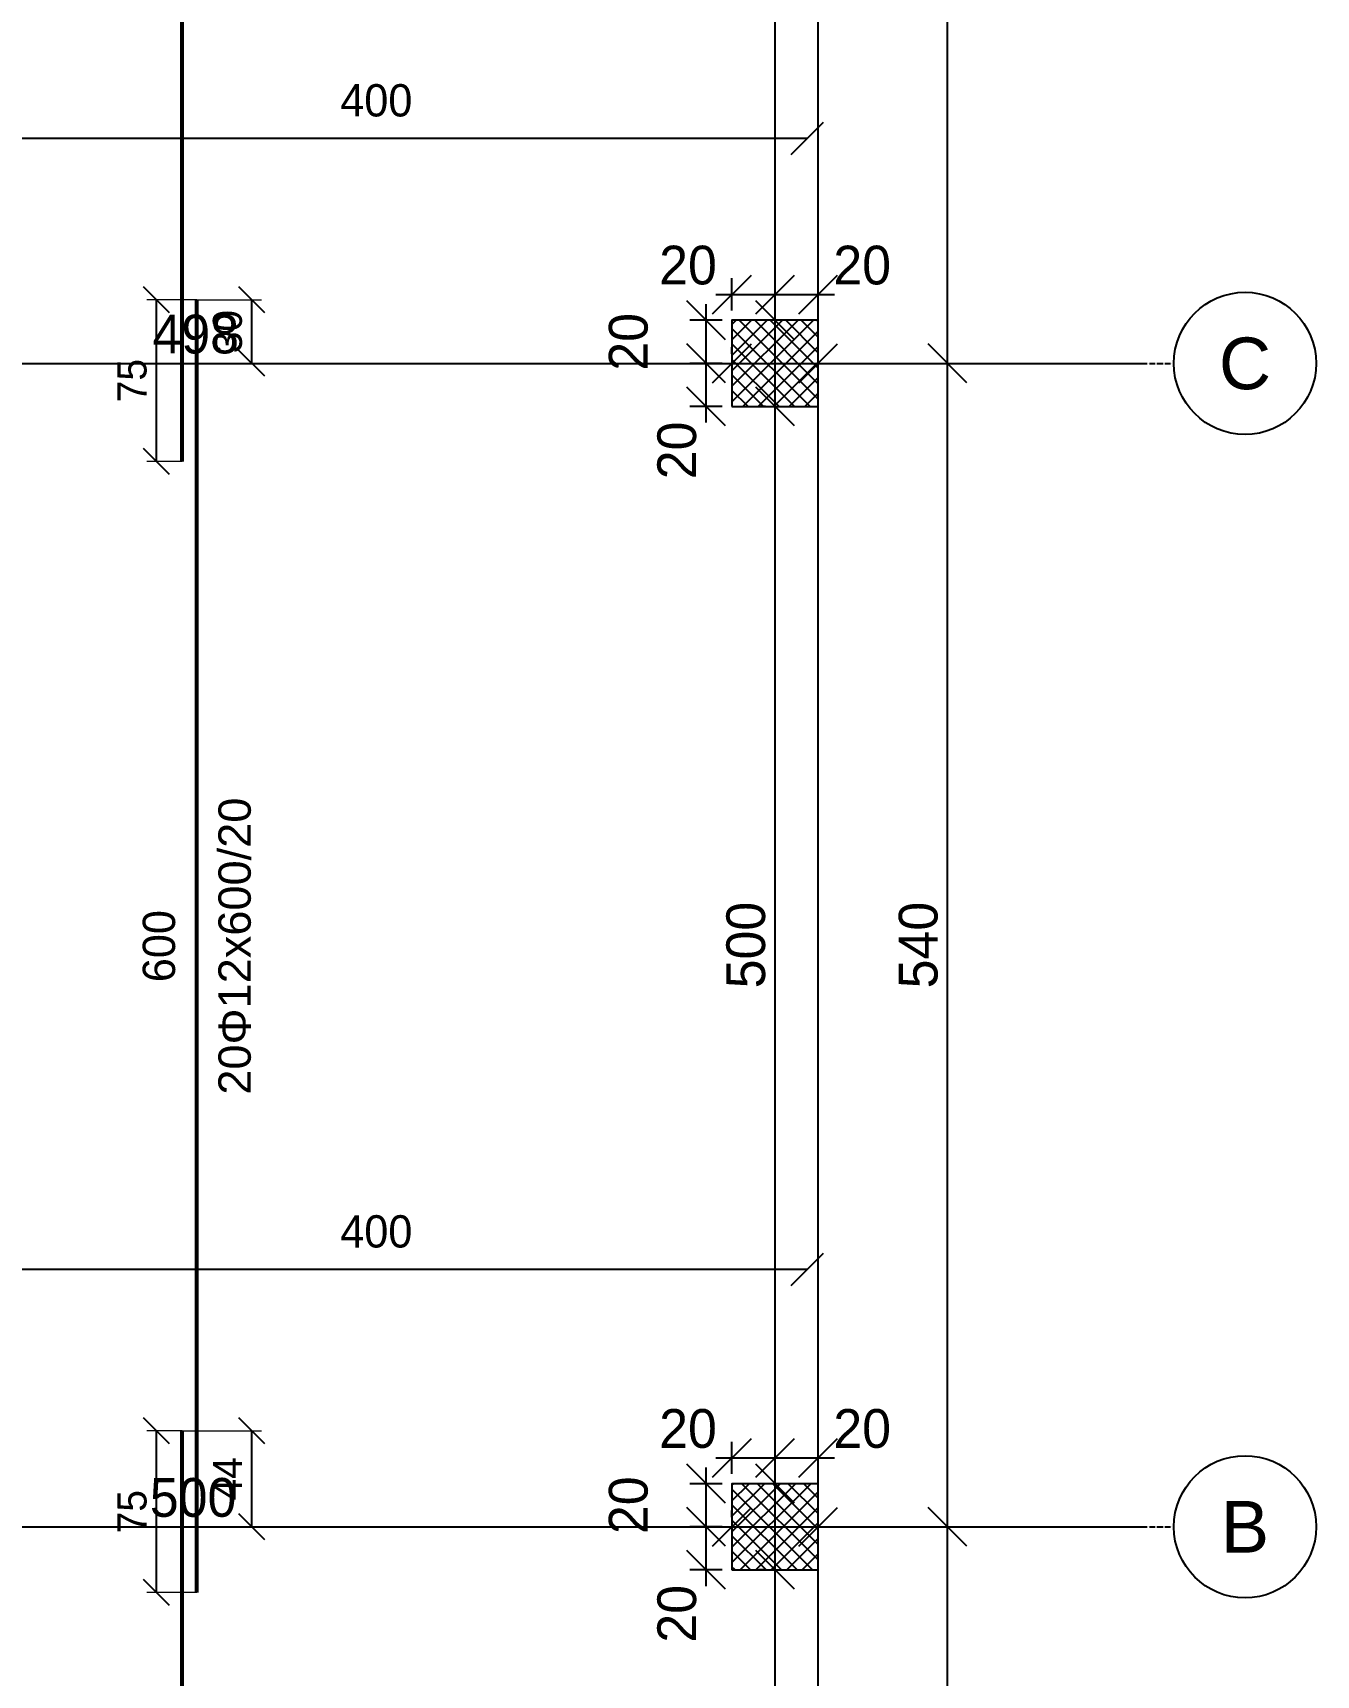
# Model space of a CAD drawing. Header units: centimetres. Extents: x -231 to 7431, y -4464 to 7215.
# Drawn here: x 6836 to 7431, y 491 to 1253 of the extents above; entities that cross this region are included whole.
import ezdxf
from ezdxf.enums import TextEntityAlignment as Align

# ---------------------------------------------------------------- set-up
doc = ezdxf.new("R2010")
doc.units = ezdxf.units.CM
doc.linetypes.add('DASHDOT', pattern=[3.556, 2.54, -0.508, 0, -0.508])
for name, color, linetype in [('AXIS', 8, 'Continuous'), ('COLUMN', 3, 'Continuous'), ('FW_AXIS', 7, 'Continuous'), ('FW_COLUMN_HATCH', 8, 'Continuous'), ('FW_DIM', 7, 'Continuous'), ('REB_BOT_MESH_Y', 5, 'Continuous'), ('REB_BOT_MESH_Y_AXDIM', 5, 'Continuous'), ('REB_BOT_MESH_Y_LAP', 5, 'Continuous'), ('REB_BOT_MESH_Y_RANGE', 5, 'Continuous'), ('REB_BOT_MESH_Y_TEXT', 5, 'Continuous'), ('SLAB', 7, 'Continuous')]:
    doc.layers.add(name, color=color, linetype=linetype)
doc.styles.add('REBAR_TXT', font='arial.ttf')
doc.dimstyles.new('FW_DIM', dxfattribs={"dimtxt": 18, "dimasz": 9, "dimexe": 7.5, "dimexo": 4.5, "dimgap": 4.5, "dimtad": 1, "dimdec": 0, "dimtxsty": 'Standard', "dimtsz": 9, "dimcen": 2.5, "dimdle": 7.5, "dimclrd": 256, "dimclre": 256, "dimclrt": 7, "dimazin": 3, "dimtfac": 1, "dimtmove": 2, "dimatfit": 3})
doc.dimstyles.new('REBAR LAP', dxfattribs={"dimtxt": 13.5, "dimasz": 2.5, "dimexe": 4.5, "dimexo": 0, "dimgap": 4.5, "dimtad": 1, "dimdec": 0, "dimtxsty": 'Standard', "dimtsz": 6, "dimcen": 2.5, "dimclrd": 6, "dimclre": 6, "dimclrt": 7, "dimazin": 3, "dimtfac": 1, "dimtmove": 2, "dimatfit": 3, "dimlwd": 25, "dimlwe": 18})
doc.dimstyles.new('REBAR M-200', dxfattribs={"dimtxt": 15, "dimasz": 15, "dimexe": 25, "dimexo": 12.5, "dimgap": 10, "dimtad": 1, "dimdec": 0, "dimtxsty": 'Standard', "dimblk": 'NONE', "dimcen": 50, "dimse1": 1, "dimse2": 1, "dimclrd": 6, "dimclre": 6, "dimclrt": 7, "dimazin": 3, "dimtfac": 1, "dimtmove": 2, "dimatfit": 3, "dimldrblk": 'NONE', "dimlwd": 53})
doc.dimstyles.new('REBAR RANGE', dxfattribs={"dimtxt": 15, "dimasz": 2.5, "dimexe": 0, "dimexo": 0, "dimgap": 10, "dimtad": 1, "dimdec": 0, "dimtxsty": 'Standard', "dimtsz": 7.5, "dimcen": 2.5, "dimse1": 1, "dimse2": 1, "dimclrd": 6, "dimclre": 6, "dimclrt": 7, "dimazin": 3, "dimtfac": 1, "dimtmove": 2, "dimatfit": 3, "dimlwd": 25})

# ---------------------------------------------------------------- blocks, each defined once
blk = doc.blocks.new('*D737')
at = {"color": 6, "lineweight": 53}
blk.add_line((6905, 5), (6905, 604.5), dxfattribs=at)
at = {"layer": 'Defpoints'}
for p in [(6905, 604.5), (6905, 5), (6905, 5)]:
    blk.add_point(p, dxfattribs=at)
at = {"layer": 'REB_BOT_MESH_Y', "color": 7, "insert": (6887.5, 304.75), "char_height": 15, "attachment_point": 5, "rotation": 90}
blk.add_mtext('600', dxfattribs=at)
blk = doc.blocks.new('_NONE')
blk = doc.blocks.new('*D738')
at = {"color": 6, "lineweight": 53}
blk.add_line((6911.75, 529.5), (6911.75, 1129.5), dxfattribs=at)
at = {"layer": 'Defpoints'}
for p in [(6911.75, 1129.5), (6911.75, 529.5), (6911.75, 529.5)]:
    blk.add_point(p, dxfattribs=at)
at = {"layer": 'REB_BOT_MESH_Y', "color": 7, "insert": (6894.25, 829.5), "char_height": 15, "attachment_point": 5, "rotation": 90}
blk.add_mtext('600', dxfattribs=at)
blk = doc.blocks.new('*D739')
at = {"color": 6, "lineweight": 53}
blk.add_line((6905, 1054.5), (6905, 1654.5), dxfattribs=at)
at = {"layer": 'Defpoints'}
for p in [(6905, 1654.5), (6905, 1054.5), (6905, 1054.5)]:
    blk.add_point(p, dxfattribs=at)
at = {"layer": 'REB_BOT_MESH_Y', "color": 7, "insert": (6887.5, 1354.5), "char_height": 15, "attachment_point": 5, "rotation": 90}
blk.add_mtext('600', dxfattribs=at)
blk = doc.blocks.new('_OBLIQUE')
at = {"color": 0, "linetype": 'BYBLOCK'}
blk.add_line((-0.5, -0.5), (0.5, 0.5), dxfattribs=at)
blk = doc.blocks.new('*D743')
at = {"color": 6, "lineweight": 18}
for p, q in [((6905, 604.5), (6888.5, 604.5)), ((6911.75, 529.5), (6888.5, 529.5))]:
    blk.add_line(p, q, dxfattribs=at)
at = {"color": 6, "lineweight": 25}
blk.add_line((6893, 529.5), (6893, 604.5), dxfattribs=at)
at = {"layer": 'Defpoints'}
for p in [(6905, 604.5), (6893, 529.5), (6911.75, 529.5)]:
    blk.add_point(p, dxfattribs=at)
at = {"layer": 'REB_BOT_MESH_Y_LAP', "color": 6, "xscale": 12, "yscale": 12, "rotation": 90}
for p in [(6893, 604.5), (6893, 529.5)]:
    blk.add_blockref('_OBLIQUE', p, dxfattribs=at)
at = {"layer": 'REB_BOT_MESH_Y_LAP', "color": 7, "insert": (6881.75, 567), "char_height": 13.5, "attachment_point": 5, "rotation": 90}
blk.add_mtext('75', dxfattribs=at)
blk = doc.blocks.new('*D744')
at = {"color": 6, "lineweight": 18}
for p, q in [((6905, 604.5), (6941.75, 604.5)), ((6905, 560), (6941.75, 560))]:
    blk.add_line(p, q, dxfattribs=at)
at = {"color": 6, "lineweight": 25}
blk.add_line((6937.25, 560), (6937.25, 604.5), dxfattribs=at)
at = {"layer": 'Defpoints'}
for p in [(6905, 604.5), (6905, 560), (6937.25, 560)]:
    blk.add_point(p, dxfattribs=at)
at = {"layer": 'REB_BOT_MESH_Y_AXDIM', "color": 6, "xscale": 12, "yscale": 12, "rotation": 90}
for p in [(6937.25, 604.5), (6937.25, 560)]:
    blk.add_blockref('_OBLIQUE', p, dxfattribs=at)
at = {"layer": 'REB_BOT_MESH_Y_AXDIM', "color": 7, "insert": (6926, 582.25), "char_height": 13.5, "attachment_point": 5, "rotation": 90}
blk.add_mtext('44', dxfattribs=at)
blk = doc.blocks.new('*D745')
at = {"color": 6, "lineweight": 18}
for p, q in [((6911.75, 1129.5), (6888.5, 1129.5)), ((6905, 1054.5), (6888.5, 1054.5))]:
    blk.add_line(p, q, dxfattribs=at)
at = {"color": 6, "lineweight": 25}
blk.add_line((6893, 1054.5), (6893, 1129.5), dxfattribs=at)
at = {"layer": 'Defpoints'}
for p in [(6911.75, 1129.5), (6893, 1054.5), (6905, 1054.5)]:
    blk.add_point(p, dxfattribs=at)
at = {"layer": 'REB_BOT_MESH_Y_LAP', "color": 6, "xscale": 12, "yscale": 12, "rotation": 90}
for p in [(6893, 1129.5), (6893, 1054.5)]:
    blk.add_blockref('_OBLIQUE', p, dxfattribs=at)
at = {"layer": 'REB_BOT_MESH_Y_LAP', "color": 7, "insert": (6881.75, 1092), "char_height": 13.5, "attachment_point": 5, "rotation": 90}
blk.add_mtext('75', dxfattribs=at)
blk = doc.blocks.new('*D746')
at = {"color": 6, "lineweight": 18}
for p, q in [((6911.75, 1129.5), (6941.75, 1129.5)), ((6911.75, 1100), (6941.75, 1100))]:
    blk.add_line(p, q, dxfattribs=at)
at = {"color": 6, "lineweight": 25}
blk.add_line((6937.25, 1100), (6937.25, 1129.5), dxfattribs=at)
at = {"layer": 'Defpoints'}
for p in [(6911.75, 1129.5), (6911.75, 1100), (6937.25, 1100)]:
    blk.add_point(p, dxfattribs=at)
at = {"layer": 'REB_BOT_MESH_Y_AXDIM', "color": 6, "xscale": 12, "yscale": 12, "rotation": 90}
for p in [(6937.25, 1129.5), (6937.25, 1100)]:
    blk.add_blockref('_OBLIQUE', p, dxfattribs=at)
at = {"layer": 'REB_BOT_MESH_Y_AXDIM', "color": 7, "insert": (6926, 1114.75), "char_height": 13.5, "attachment_point": 5, "rotation": 90}
blk.add_mtext('30', dxfattribs=at)
blk = doc.blocks.new('*D781')
at = {"color": 6, "lineweight": 25}
blk.add_line((6795, 679.5), (7195, 679.5), dxfattribs=at)
at = {"layer": 'Defpoints'}
for p in [(6795, 679.5), (6795, 679.5), (7195, 679.5)]:
    blk.add_point(p, dxfattribs=at)
at = {"layer": 'REB_BOT_MESH_Y_RANGE', "color": 6, "xscale": 15, "yscale": 15}
for p in [(6795, 679.5), (7195, 679.5)]:
    blk.add_blockref('_OBLIQUE', p, dxfattribs=at)
at = {"layer": 'REB_BOT_MESH_Y_RANGE', "color": 7, "insert": (6995, 697), "char_height": 15, "attachment_point": 5}
blk.add_mtext('400', dxfattribs=at)
blk = doc.blocks.new('*D782')
at = {"color": 6, "lineweight": 25}
blk.add_line((6795, 1204.5), (7195, 1204.5), dxfattribs=at)
at = {"layer": 'Defpoints'}
for p in [(6795, 1204.5), (6795, 1204.5), (7195, 1204.5)]:
    blk.add_point(p, dxfattribs=at)
at = {"layer": 'REB_BOT_MESH_Y_RANGE', "color": 6, "xscale": 15, "yscale": 15}
for p in [(6795, 1204.5), (7195, 1204.5)]:
    blk.add_blockref('_OBLIQUE', p, dxfattribs=at)
at = {"layer": 'REB_BOT_MESH_Y_RANGE', "color": 7, "insert": (6995, 1222), "char_height": 15, "attachment_point": 5}
blk.add_mtext('400', dxfattribs=at)
blk = doc.blocks.new('*D907')
for p, q in [((7160, 584.5), (7160, 599.5)), ((7180, 584.5), (7180, 599.5)), ((7152.5, 592), (7187.5, 592))]:
    blk.add_line(p, q)
at = {"layer": 'Defpoints'}
for p in [(7160, 592), (7160, 580), (7180, 580)]:
    blk.add_point(p, dxfattribs=at)
at = {"layer": 'FW_DIM', "xscale": 18, "yscale": 18}
for p in [(7160, 592), (7180, 592)]:
    blk.add_blockref('_OBLIQUE', p, dxfattribs=at)
at = {"layer": 'FW_DIM', "color": 7, "insert": (7139.6, 605.5), "char_height": 18, "attachment_point": 5}
blk.add_mtext('20', dxfattribs=at)
blk = doc.blocks.new('*D908')
for p, q in [((7180, 584.5), (7180, 599.5)), ((7200, 584.5), (7200, 599.5)), ((7172.5, 592), (7207.5, 592))]:
    blk.add_line(p, q)
at = {"layer": 'Defpoints'}
for p in [(7180, 592), (7180, 580), (7200, 580)]:
    blk.add_point(p, dxfattribs=at)
at = {"layer": 'FW_DIM', "xscale": 18, "yscale": 18}
for p in [(7180, 592), (7200, 592)]:
    blk.add_blockref('_OBLIQUE', p, dxfattribs=at)
at = {"layer": 'FW_DIM', "color": 7, "insert": (7220.4, 605.5), "char_height": 18, "attachment_point": 5}
blk.add_mtext('20', dxfattribs=at)
blk = doc.blocks.new('*D909')
for p, q in [((7148, 532.5), (7148, 567.5)), ((7155.5, 560), (7140.5, 560)), ((7155.5, 540), (7140.5, 540))]:
    blk.add_line(p, q)
at = {"layer": 'Defpoints'}
for p in [(7160, 560), (7148, 540), (7160, 540)]:
    blk.add_point(p, dxfattribs=at)
at = {"layer": 'FW_DIM', "xscale": 18, "yscale": 18, "rotation": 90}
for p in [(7148, 560), (7148, 540)]:
    blk.add_blockref('_OBLIQUE', p, dxfattribs=at)
at = {"layer": 'FW_DIM', "color": 7, "insert": (7134.5, 519.6), "char_height": 18, "attachment_point": 5, "rotation": 90}
blk.add_mtext('20', dxfattribs=at)
blk = doc.blocks.new('*D910')
for p, q in [((7148, 552.5), (7148, 587.5)), ((7155.5, 580), (7140.5, 580)), ((7155.5, 560), (7140.5, 560))]:
    blk.add_line(p, q)
at = {"layer": 'Defpoints'}
for p in [(7160, 580), (7148, 560), (7160, 560)]:
    blk.add_point(p, dxfattribs=at)
at = {"layer": 'FW_DIM', "xscale": 18, "yscale": 18, "rotation": 90}
for p in [(7148, 580), (7148, 560)]:
    blk.add_blockref('_OBLIQUE', p, dxfattribs=at)
at = {"layer": 'FW_DIM', "color": 7, "insert": (7112, 570), "char_height": 18, "attachment_point": 5, "rotation": 90}
blk.add_mtext('20', dxfattribs=at)
blk = doc.blocks.new('*D911')
for p, q in [((7160, 1124.5), (7160, 1139.5)), ((7180, 1124.5), (7180, 1139.5)), ((7152.5, 1132), (7187.5, 1132))]:
    blk.add_line(p, q)
at = {"layer": 'Defpoints'}
for p in [(7160, 1132), (7160, 1120), (7180, 1120)]:
    blk.add_point(p, dxfattribs=at)
at = {"layer": 'FW_DIM', "xscale": 18, "yscale": 18}
for p in [(7160, 1132), (7180, 1132)]:
    blk.add_blockref('_OBLIQUE', p, dxfattribs=at)
at = {"layer": 'FW_DIM', "color": 7, "insert": (7139.6, 1145.5), "char_height": 18, "attachment_point": 5}
blk.add_mtext('20', dxfattribs=at)
blk = doc.blocks.new('*D912')
for p, q in [((7180, 1124.5), (7180, 1139.5)), ((7200, 1124.5), (7200, 1139.5)), ((7172.5, 1132), (7207.5, 1132))]:
    blk.add_line(p, q)
at = {"layer": 'Defpoints'}
for p in [(7180, 1132), (7180, 1120), (7200, 1120)]:
    blk.add_point(p, dxfattribs=at)
at = {"layer": 'FW_DIM', "xscale": 18, "yscale": 18}
for p in [(7180, 1132), (7200, 1132)]:
    blk.add_blockref('_OBLIQUE', p, dxfattribs=at)
at = {"layer": 'FW_DIM', "color": 7, "insert": (7220.4, 1145.5), "char_height": 18, "attachment_point": 5}
blk.add_mtext('20', dxfattribs=at)
blk = doc.blocks.new('*D913')
for p, q in [((7148, 1072.5), (7148, 1107.5)), ((7155.5, 1100), (7140.5, 1100)), ((7155.5, 1080), (7140.5, 1080))]:
    blk.add_line(p, q)
at = {"layer": 'Defpoints'}
for p in [(7160, 1100), (7148, 1080), (7160, 1080)]:
    blk.add_point(p, dxfattribs=at)
at = {"layer": 'FW_DIM', "xscale": 18, "yscale": 18, "rotation": 90}
for p in [(7148, 1100), (7148, 1080)]:
    blk.add_blockref('_OBLIQUE', p, dxfattribs=at)
at = {"layer": 'FW_DIM', "color": 7, "insert": (7134.5, 1059.6), "char_height": 18, "attachment_point": 5, "rotation": 90}
blk.add_mtext('20', dxfattribs=at)
blk = doc.blocks.new('*D914')
for p, q in [((7148, 1092.5), (7148, 1127.5)), ((7155.5, 1120), (7140.5, 1120)), ((7155.5, 1100), (7140.5, 1100))]:
    blk.add_line(p, q)
at = {"layer": 'Defpoints'}
for p in [(7160, 1120), (7148, 1100), (7160, 1100)]:
    blk.add_point(p, dxfattribs=at)
at = {"layer": 'FW_DIM', "xscale": 18, "yscale": 18, "rotation": 90}
for p in [(7148, 1120), (7148, 1100)]:
    blk.add_blockref('_OBLIQUE', p, dxfattribs=at)
at = {"layer": 'FW_DIM', "color": 7, "insert": (7112, 1110), "char_height": 18, "attachment_point": 5, "rotation": 90}
blk.add_mtext('20', dxfattribs=at)
blk = doc.blocks.new('*D947')
for p, q in [((6660, 564.5), (6660, 567.5)), ((7160, 564.5), (7160, 567.5)), ((6652.5, 560), (7167.5, 560))]:
    blk.add_line(p, q)
at = {"layer": 'Defpoints'}
for p in [(6660, 560), (6660, 560), (7160, 560)]:
    blk.add_point(p, dxfattribs=at)
at = {"layer": 'FW_DIM', "xscale": 18, "yscale": 18}
for p in [(6660, 560), (7160, 560)]:
    blk.add_blockref('_OBLIQUE', p, dxfattribs=at)
at = {"layer": 'FW_DIM', "color": 7, "insert": (6910, 573.5), "char_height": 18, "attachment_point": 5}
blk.add_mtext('500', dxfattribs=at)
blk = doc.blocks.new('*D948')
for p, q in [((7160, 564.5), (7160, 567.5)), ((7200, 564.5), (7200, 567.5)), ((7152.5, 560), (7207.5, 560))]:
    blk.add_line(p, q)
at = {"layer": 'Defpoints'}
for p in [(7160, 560), (7160, 560), (7200, 560)]:
    blk.add_point(p, dxfattribs=at)
at = {"layer": 'FW_DIM', "xscale": 18, "yscale": 18}
for p in [(7160, 560), (7200, 560)]:
    blk.add_blockref('_OBLIQUE', p, dxfattribs=at)
blk = doc.blocks.new('*D956')
for p, q in [((6662.5, 1104.5), (6662.5, 1107.5)), ((7160, 1104.5), (7160, 1107.5)), ((6655, 1100), (7167.5, 1100))]:
    blk.add_line(p, q)
at = {"layer": 'Defpoints'}
for p in [(6662.5, 1100), (6662.5, 1100), (7160, 1100)]:
    blk.add_point(p, dxfattribs=at)
at = {"layer": 'FW_DIM', "xscale": 18, "yscale": 18}
for p in [(6662.5, 1100), (7160, 1100)]:
    blk.add_blockref('_OBLIQUE', p, dxfattribs=at)
at = {"layer": 'FW_DIM', "color": 7, "insert": (6911.25, 1113.5), "char_height": 18, "attachment_point": 5}
blk.add_mtext('498', dxfattribs=at)
blk = doc.blocks.new('*D957')
for p, q in [((7160, 1104.5), (7160, 1107.5)), ((7200, 1104.5), (7200, 1107.5)), ((7152.5, 1100), (7207.5, 1100))]:
    blk.add_line(p, q)
at = {"layer": 'Defpoints'}
for p in [(7160, 1100), (7160, 1100), (7200, 1100)]:
    blk.add_point(p, dxfattribs=at)
at = {"layer": 'FW_DIM', "xscale": 18, "yscale": 18}
for p in [(7160, 1100), (7200, 1100)]:
    blk.add_blockref('_OBLIQUE', p, dxfattribs=at)
blk = doc.blocks.new('*D1041')
for p, q in [((7180, 32.5), (7180, 547.5)), ((7175.5, 540), (7172.5, 540)), ((7175.5, 40), (7172.5, 40))]:
    blk.add_line(p, q)
at = {"layer": 'Defpoints'}
for p in [(7180, 540), (7180, 40), (7180, 40)]:
    blk.add_point(p, dxfattribs=at)
at = {"layer": 'FW_DIM', "xscale": 18, "yscale": 18, "rotation": 90}
for p in [(7180, 540), (7180, 40)]:
    blk.add_blockref('_OBLIQUE', p, dxfattribs=at)
at = {"layer": 'FW_DIM', "color": 7, "insert": (7166.5, 290), "char_height": 18, "attachment_point": 5, "rotation": 90}
blk.add_mtext('500', dxfattribs=at)
blk = doc.blocks.new('*D1042')
for p, q in [((7180, 532.5), (7180, 587.5)), ((7175.5, 580), (7172.5, 580)), ((7175.5, 540), (7172.5, 540))]:
    blk.add_line(p, q)
at = {"layer": 'Defpoints'}
for p in [(7180, 580), (7180, 540), (7180, 540)]:
    blk.add_point(p, dxfattribs=at)
at = {"layer": 'FW_DIM', "xscale": 18, "yscale": 18, "rotation": 90}
for p in [(7180, 580), (7180, 540)]:
    blk.add_blockref('_OBLIQUE', p, dxfattribs=at)
blk = doc.blocks.new('*D1043')
for p, q in [((7180, 572.5), (7180, 1087.5)), ((7175.5, 1080), (7172.5, 1080)), ((7175.5, 580), (7172.5, 580))]:
    blk.add_line(p, q)
at = {"layer": 'Defpoints'}
for p in [(7180, 1080), (7180, 580), (7180, 580)]:
    blk.add_point(p, dxfattribs=at)
at = {"layer": 'FW_DIM', "xscale": 18, "yscale": 18, "rotation": 90}
for p in [(7180, 1080), (7180, 580)]:
    blk.add_blockref('_OBLIQUE', p, dxfattribs=at)
at = {"layer": 'FW_DIM', "color": 7, "insert": (7166.5, 830), "char_height": 18, "attachment_point": 5, "rotation": 90}
blk.add_mtext('500', dxfattribs=at)
blk = doc.blocks.new('*D1044')
for p, q in [((7180, 1072.5), (7180, 1127.5)), ((7175.5, 1120), (7172.5, 1120)), ((7175.5, 1080), (7172.5, 1080))]:
    blk.add_line(p, q)
at = {"layer": 'Defpoints'}
for p in [(7180, 1120), (7180, 1080), (7180, 1080)]:
    blk.add_point(p, dxfattribs=at)
at = {"layer": 'FW_DIM', "xscale": 18, "yscale": 18, "rotation": 90}
for p in [(7180, 1120), (7180, 1080)]:
    blk.add_blockref('_OBLIQUE', p, dxfattribs=at)
blk = doc.blocks.new('*D1045')
for p, q in [((7180, 1112.5), (7180, 1627.5)), ((7175.5, 1620), (7172.5, 1620)), ((7175.5, 1120), (7172.5, 1120))]:
    blk.add_line(p, q)
at = {"layer": 'Defpoints'}
for p in [(7180, 1620), (7180, 1120), (7180, 1120)]:
    blk.add_point(p, dxfattribs=at)
at = {"layer": 'FW_DIM', "xscale": 18, "yscale": 18, "rotation": 90}
for p in [(7180, 1620), (7180, 1120)]:
    blk.add_blockref('_OBLIQUE', p, dxfattribs=at)
at = {"layer": 'FW_DIM', "color": 7, "insert": (7166.5, 1370), "char_height": 18, "attachment_point": 5, "rotation": 90}
blk.add_mtext('500', dxfattribs=at)
blk = doc.blocks.new('*D1074')
for p, q in [((7260, 12.5), (7260, 567.5)), ((7204.5, 560), (7267.5, 560)), ((7204.5, 20), (7267.5, 20))]:
    blk.add_line(p, q)
at = {"layer": 'Defpoints'}
for p in [(7200, 560), (7200, 20), (7260, 20)]:
    blk.add_point(p, dxfattribs=at)
at = {"layer": 'FW_DIM', "xscale": 18, "yscale": 18, "rotation": 90}
for p in [(7260, 560), (7260, 20)]:
    blk.add_blockref('_OBLIQUE', p, dxfattribs=at)
at = {"layer": 'FW_DIM', "color": 7, "insert": (7246.5, 290), "char_height": 18, "attachment_point": 5, "rotation": 90}
blk.add_mtext('540', dxfattribs=at)
blk = doc.blocks.new('*D1075')
for p, q in [((7260, 552.5), (7260, 1107.5)), ((7204.5, 1100), (7267.5, 1100)), ((7204.5, 560), (7267.5, 560))]:
    blk.add_line(p, q)
at = {"layer": 'Defpoints'}
for p in [(7200, 1100), (7200, 560), (7260, 560)]:
    blk.add_point(p, dxfattribs=at)
at = {"layer": 'FW_DIM', "xscale": 18, "yscale": 18, "rotation": 90}
for p in [(7260, 1100), (7260, 560)]:
    blk.add_blockref('_OBLIQUE', p, dxfattribs=at)
at = {"layer": 'FW_DIM', "color": 7, "insert": (7246.5, 830), "char_height": 18, "attachment_point": 5, "rotation": 90}
blk.add_mtext('540', dxfattribs=at)
blk = doc.blocks.new('*D1076')
for p, q in [((7260, 1092.5), (7260, 1647.5)), ((7204.5, 1640), (7267.5, 1640)), ((7204.5, 1100), (7267.5, 1100))]:
    blk.add_line(p, q)
at = {"layer": 'Defpoints'}
for p in [(7200, 1640), (7200, 1100), (7260, 1100)]:
    blk.add_point(p, dxfattribs=at)
at = {"layer": 'FW_DIM', "xscale": 18, "yscale": 18, "rotation": 90}
for p in [(7260, 1640), (7260, 1100)]:
    blk.add_blockref('_OBLIQUE', p, dxfattribs=at)
at = {"layer": 'FW_DIM', "color": 7, "insert": (7246.5, 1370), "char_height": 18, "attachment_point": 5, "rotation": 90}
blk.add_mtext('540', dxfattribs=at)

msp = doc.modelspace()

# ---------------------------------------------------------------- hatches: boundary and pattern name
at = {"layer": 'FW_COLUMN_HATCH'}
h = msp.add_hatch(dxfattribs=at)
h.set_pattern_fill('ANSI37', scale=1.6)
h.paths.add_polyline_path([(7160, 1080), (7160, 1120), (7200, 1120), (7200, 1080), (7160, 1080)])
h = msp.add_hatch(dxfattribs=at)
h.set_pattern_fill('ANSI37', scale=1.6)
h.paths.add_polyline_path([(7160, 540), (7160, 580), (7200, 580), (7200, 540), (7160, 540)])

# ---------------------------------------------------------------- linework, layer by layer
at = {"layer": 'AXIS'}
for p, q in [((7180, -150), (7180, 2890)), ((4310, 1100), (7350, 1100)), ((4310, 560), (7350, 560))]:
    msp.add_line(p, q, dxfattribs=at)
at = {"layer": 'COLUMN'}
for points in [[(7160, 1080), (7200, 1080), (7200, 1120), (7160, 1120)], [(7160, 540), (7200, 540), (7200, 580), (7160, 580)]]:
    msp.add_lwpolyline(points, close=True, dxfattribs=at)
at = {"layer": 'FW_AXIS', "linetype": 'DASHDOT'}
for p, q in [((7350, 1100), (7365, 1100)), ((7350, 560), (7365, 560))]:
    msp.add_line(p, q, dxfattribs=at)
at = {"layer": 'FW_AXIS'}
for centre in [(7398, 1100), (7398, 560)]:
    msp.add_circle(centre, 33, dxfattribs=at)
at = {"layer": 'SLAB'}
msp.add_lwpolyline([(4460, 0), (7200, 0), (7200, 2740), (4460, 2740)], close=True, dxfattribs=at)

# ---------------------------------------------------------------- texts
at = {"layer": 'FW_AXIS', "color": 7, "style": 'REBAR_TXT'}
for s, p in [('C', (7398, 1100)), ('B', (7398, 560))]:
    msp.add_text(s, height=24, dxfattribs=at).set_placement(p, align=Align.MIDDLE_CENTER)
at = {"layer": 'REB_BOT_MESH_Y_TEXT', "color": 7, "style": 'REBAR_TXT'}
msp.add_text('20Φ12x600/20', height=15, rotation=90, dxfattribs=at).set_placement((6921.75, 829.5), align=Align.TOP_CENTER)

# ---------------------------------------------------------------- dimensions: what is measured, and where the dimension line sits
at = {"layer": 'FW_DIM'}
for base, p1, p2, picture, middle in [((7260, 1100), (7200, 1100), (7200, 1640), '*D1076', (7246.5, 1370)), ((7260, 560), (7200, 560), (7200, 1100), '*D1075', (7246.5, 830)), ((7260, 20), (7200, 20), (7200, 560), '*D1074', (7246.5, 290))]:
    dim = msp.add_linear_dim(base=base, p1=p1, p2=p2, angle=90, dimstyle='FW_DIM', dxfattribs=at)
    dim.commit()
    dim.dimension.update_dxf_attribs({"geometry": picture, "text_midpoint": middle})
for base, p1, p2, text, picture, middle in [((7180, 1120), (7180, 1120), (7180, 1620), '500', '*D1045', (7166.5, 1370)), ((7148, 1100), (7160, 1100), (7160, 1120), '20', '*D914', (7112, 1110)), ((7180, 1080), (7180, 1080), (7180, 1120), ' ', '*D1044', (7180, 1100)), ((7148, 1080), (7160, 1080), (7160, 1100), '20', '*D913', (7134.5, 1059.6)), ((7180, 580), (7180, 580), (7180, 1080), '500', '*D1043', (7166.5, 830)), ((7148, 560), (7160, 560), (7160, 580), '20', '*D910', (7112, 570)), ((7180, 540), (7180, 540), (7180, 580), ' ', '*D1042', (7180, 560)), ((7148, 540), (7160, 540), (7160, 560), '20', '*D909', (7134.5, 519.6)), ((7180, 40), (7180, 40), (7180, 540), '500', '*D1041', (7166.5, 290))]:
    dim = msp.add_linear_dim(base=base, p1=p1, p2=p2, angle=90, text=text, dimstyle='FW_DIM', override={"dimtmove": 2}, dxfattribs=at)
    dim.commit()
    dim.dimension.update_dxf_attribs({"geometry": picture, "text_midpoint": middle, "dimtype": 160})
for base, p1, p2, text, picture, middle in [((7160, 1132), (7160, 1120), (7180, 1120), '20', '*D911', (7139.6, 1145.5)), ((7180, 1132), (7180, 1120), (7200, 1120), '20', '*D912', (7220.4, 1145.5)), ((6662.5, 1100), (6662.5, 1100), (7160, 1100), '498', '*D956', (6911.25, 1113.5)), ((7160, 1100), (7160, 1100), (7200, 1100), ' ', '*D957', (7180, 1100)), ((7160, 592), (7160, 580), (7180, 580), '20', '*D907', (7139.6, 605.5)), ((7180, 592), (7180, 580), (7200, 580), '20', '*D908', (7220.4, 605.5)), ((6660, 560), (6660, 560), (7160, 560), '500', '*D947', (6910, 573.5)), ((7160, 560), (7160, 560), (7200, 560), ' ', '*D948', (7180, 560))]:
    dim = msp.add_linear_dim(base=base, p1=p1, p2=p2, text=text, dimstyle='FW_DIM', override={"dimtmove": 2}, dxfattribs=at)
    dim.commit()
    dim.dimension.update_dxf_attribs({"geometry": picture, "text_midpoint": middle, "dimtype": 160})
at = {"layer": 'REB_BOT_MESH_Y'}
for base, p1, p2, picture, middle in [((6905, 1054.5), (6905, 1054.5), (6905, 1654.5), '*D739', (6887.5, 1354.5)), ((6911.75, 529.5), (6911.75, 529.5), (6911.75, 1129.5), '*D738', (6894.25, 829.5)), ((6905, 5), (6905, 5), (6905, 604.5), '*D737', (6887.5, 304.75))]:
    dim = msp.add_linear_dim(base=base, p1=p1, p2=p2, angle=90, dimstyle='REBAR M-200', dxfattribs=at)
    dim.commit()
    dim.dimension.update_dxf_attribs({"geometry": picture, "text_midpoint": middle})
at = {"layer": 'REB_BOT_MESH_Y_AXDIM'}
for base, p1, p2, picture, middle in [((6937.25, 1100), (6911.75, 1100), (6911.75, 1129.5), '*D746', (6926, 1114.75)), ((6937.25, 560), (6905, 560), (6905, 604.5), '*D744', (6926, 582.25))]:
    dim = msp.add_linear_dim(base=base, p1=p1, p2=p2, angle=90, dimstyle='REBAR LAP', dxfattribs=at)
    dim.commit()
    dim.dimension.update_dxf_attribs({"geometry": picture, "text_midpoint": middle})
at = {"layer": 'REB_BOT_MESH_Y_LAP'}
for base, p1, p2, picture, middle in [((6893, 1054.5), (6905, 1054.5), (6911.75, 1129.5), '*D745', (6881.75, 1092)), ((6893, 529.5), (6911.75, 529.5), (6905, 604.5), '*D743', (6881.75, 567))]:
    dim = msp.add_linear_dim(base=base, p1=p1, p2=p2, angle=90, dimstyle='REBAR LAP', dxfattribs=at)
    dim.commit()
    dim.dimension.update_dxf_attribs({"geometry": picture, "text_midpoint": middle})
at = {"layer": 'REB_BOT_MESH_Y_RANGE'}
for base, p1, p2, picture, middle in [((6795, 1204.5), (6795, 1204.5), (7195, 1204.5), '*D782', (6995, 1222)), ((6795, 679.5), (6795, 679.5), (7195, 679.5), '*D781', (6995, 697))]:
    dim = msp.add_linear_dim(base=base, p1=p1, p2=p2, dimstyle='REBAR RANGE', dxfattribs=at)
    dim.commit()
    dim.dimension.update_dxf_attribs({"geometry": picture, "text_midpoint": middle})

doc.saveas('drawing.dxf')
